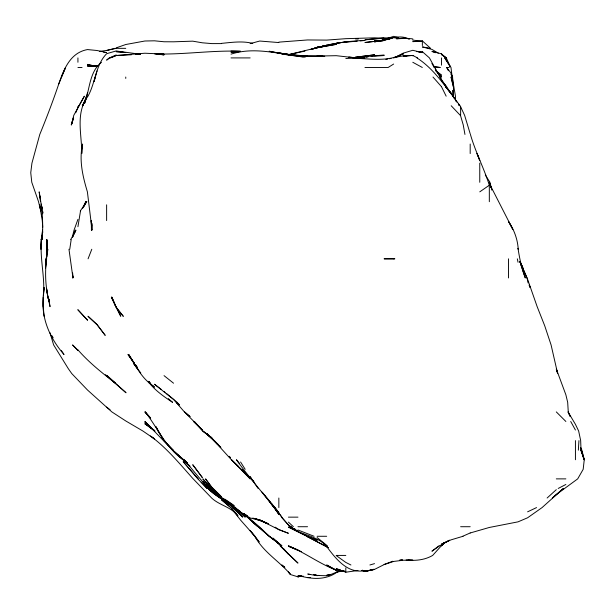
<?xml version="1.0" encoding="UTF-8"?>
<svg xmlns="http://www.w3.org/2000/svg" width="615" height="615" viewBox="0 0 615 615"><rect width="100%" height="100%" fill="white"/><g stroke="black" fill="none" stroke-linecap="round" stroke-linejoin="round"><path stroke-width="0.92" d="M46.333 264.565L46.986 239.689L46.74 256.916M44.057 316.233L43.258 306.662L43.35 297.099C40.951 318.37 50.23 338.811 64.022 354.501L61.408 350.612M384.091 40.106L384.114 38.776L389.833 38.153M453.263 96.178L453.586 86.607L451.056 77.044L453.186 86.607L452.579 77.044L451.056 74.015L452.04 76.283M578.354 450.172L578.946 440.609M72.854 276.05L72.708 277.965L72.524 273.175M47.363 254.041L47.778 249.26L46.125 258.823L45.51 268.394L46.525 258.823C44.81 272.968 45.379 287.866 49.223 301.65L47.985 297.099L50.038 306.662L48.823 298.844M91.912 224.906L91.404 230.125L91.866 223.429L91.451 230.125L91.258 220.554L92.058 230.125L87.392 191.857C82.748 176.313 78.874 160.223 82.602 144.018L81.749 153.581C81.895 134.293 75.168 113.122 87.991 96.178C95.563 82.648 95.456 65.159 106.626 53.705L116.197 50.922L125.76 52.583L116.197 51.66L125.76 52.26L140.112 54.251L136.284 54.428M470.191 532.982L489.325 527.462L518.03 521.851L527.601 517.776L542.069 507.583L563.394 488.448L552.393 498.012L556.298 494.56L577.693 478.877L583.181 469.314L584.25 459.743L580.821 448.435M77.928 226.727L80.504 210.991M69.756 249.26L71.171 239.689M42.135 235.345C38.668 255.171 45.226 275.174 43.473 295.185L43.965 287.528L43.173 297.099L43.25 306.662M42.458 233.6L42.781 231.863M42.166 235.345L41.251 239.689L42.166 235.345L41.328 239.689L40.921 249.26L41.251 239.689L42.558 230.125L42.081 239.689C43.627 223.614 42.043 207.67 39.168 191.857L40.436 201.42M72.37 237.083L74.046 230.125L77.928 219.378M95.187 77.044L94.126 81.395L97.062 70.909M87.491 92.765L84.701 103.136C89.79 89.621 89.336 71.655 101.475 62.3M73.477 117.926L71.425 124.883L73.777 115.312L84.378 96.178L77.928 107.556L78.712 105.749L75.73 112.768M73.431 117.926L71.255 124.883L72.793 120.532M42.75 227.25L42.266 220.554L39.652 204.78L40.828 210.991L38.445 201.42L31.78 182.286L30.75 172.715L31.934 163.152L39.783 134.447C46.602 117.742 53.036 100.968 58.794 83.871C63.822 69.272 70.218 52.667 87.491 49.569L97.062 50.507L106.626 52.559L103.758 52.313M58.794 83.871L65.597 67.473L61.362 77.044M73.085 236.214L75.445 230.125L72.67 237.083M88.068 258.823L91.789 249.26M86.5 96.178L82.741 105.749L84.67 101.759M74.353 233.6L75.914 230.125L70.671 239.689M83.579 206.64L85.969 201.42L82.479 208.6M85.669 99.369L82.302 105.749L84.662 101.613M83.602 207.001L86.807 201.42L80.296 210.991M77.928 107.148L78.851 105.749M443.284 543.645L432.676 555.422C424.634 560.119 415.194 560.988 406.092 559.927M443.184 543.645L441.493 545.851L444.837 542.438M337.543 571.712C329.302 578.254 317.624 579.591 307.546 577.493L310.414 577.485M444.168 542.561L441.493 545.075L444.222 542.561M547.127 498.012L556.298 489.655M109.439 57.91L106.626 60.139L109.447 57.91L116.197 54.904M438.956 545.851L431.922 551.209L439.541 545.851L449.465 540.301M479.762 191.857L489.325 185.223C483.905 167.972 475.387 151.882 470.421 134.447M393.654 64.037L388.157 67.473L364.949 67.473M394.984 57.479L403.217 53.159L412.788 50.284L422.359 52.613L422.359 51.668L416.616 51.614M558.205 488.448L565.869 484.482M449.465 540.193L441.493 544.114L451.056 539.847L463.034 536.28M527.601 511.826L536.564 507.583M395.184 57.533L402.418 54.112M337.12 572.05L339.726 570.851M317.109 575.317L313.542 574.556L317.109 575.471L326.68 575.748L330.524 574.556L326.68 575.271L330.701 574.556L339.726 570.835M462.711 536.28L470.191 532.959M345.815 58.54C364.595 57.011 384.913 63.491 402.348 54.112M384.083 564.462L392.785 561.226M116.197 47.862L125.76 44.511L144.902 41.005L154.465 40.813L164.036 41.759L173.599 41.805L192.733 41.159L202.304 42.796L211.868 43.604L221.438 43.596M398.743 37.661L393.654 36.331L386.397 38.776L384.083 40.121L374.52 41.897L390.025 38.776L374.52 41.597C385.851 41.282 397.367 33.525 408.498 38.776M393.654 57.91L398.005 56.442M336.251 43.281L345.815 41.905L355.385 41.436C340.333 41.72 325.512 45.095 311.144 49.415C328.564 43.98 346.714 40.982 364.949 40.482L360.167 40.859M393.654 57.741L398.874 56.073M384.083 40.313L392.77 38.007M369.892 564.985L374.52 563.632M311.175 49.384L314.811 48.339M250.144 43.634L259.707 41.036L278.841 42.558M336.251 572.427L342.34 570.82M408.006 559.965L412.788 560.188L403.217 560.242L393.654 561.441L384.083 564.616L374.52 569.405L364.949 571.458L362.343 570.42L364.949 571.473L373.651 569.244M317.109 47.593L326.68 45.287L314.127 48.339L326.68 45.533L317.986 47.655M315.249 48.339L317.109 47.87M99.668 51.383L106.626 50.453L115.136 48.339M290.511 574.556L288.412 571.981L290.511 574.556L297.975 576.847L301.458 576.017M304.932 51.099L288.412 54.681L317.109 47.67L336.251 44.357L317.109 47.67L322.329 46.732M297.975 576.847L301.458 575.932M106.626 50.453L116.197 48.339L125.76 48.339M231.009 54.135C254.933 46.425 279.256 54.205 303.195 56.918M357.992 570.482L345.815 572.211L336.251 568.721L340.595 569.99M318.785 575.356L317.109 575.678L307.546 574.01M385.828 59.409L387.565 59.078M389.303 58.74L391.04 58.41M393.654 57.564L403.217 55.888L412.788 55.458L417.508 57.91M353.64 41.513L357.3 41.09M357.992 57.556L374.52 55.711L384.083 55.535L371.037 56.226M366.686 56.834L368.431 56.603L365.817 56.903L368.431 56.565M358.86 57.464L364.949 56.68L355.385 57.572L348.682 57.287L362.466 57.91M383.214 40.421L364.949 42.512L384.083 40.175L374.52 41.282L378.348 41.051M297.975 576.716L303.195 576.094M324.943 46.156L317.109 47.078L324.943 46.21M221.438 43.381C231.763 42.389 242.587 40.767 252.75 43.419M389.825 38.315L384.083 38.776L384.083 39.506M374.52 55.788L384.083 55.012M278.841 42.135L307.546 39.952L326.68 40.098L345.815 38.676L374.52 37.83L384.083 38.245L381.269 38.422M403.217 56.188L412.788 55.458L403.217 55.781L407.045 55.811M438.303 53.136L431.922 49.392L422.359 46.948L430.592 48.339L422.359 40.913L412.788 41.62L422.359 41.297L412.788 40.09L412.788 38.876M379.394 38.537L364.949 39.806L384.083 37.884L389.825 37.961M381.215 40.882L383.13 40.767L374.52 40.751L383.13 40.49M97.062 65.621L87.491 66.136L97.062 66.043L87.491 65.205L87.491 64.36M231.009 51.076L240.573 51.276C212.436 50.13 184.508 54.674 156.379 53.966L164.036 54.166L154.465 53.69L164.036 54.896L154.465 53.659L144.902 53.228L116.197 55.481L110.316 57.91L116.197 55.55L131.502 54.75M364.949 570.559C347.652 574.202 335.744 558.704 326.68 546.535M310.414 577.608L307.546 577.67L297.975 575.625L299.889 575.617M353.471 57.502L364.949 57.91M138.198 54.428L140.112 54.412L135.331 53.966L140.112 54.389M231.009 57.91L250.144 57.91M435.405 52.721L431.922 51.422L441.493 53.82L441.493 54.489L446.313 57.91L450.234 66.605M77.928 67.473L82.049 67.473M448.42 70.74L446.667 67.473L449.227 67.473M441.424 86.607L432.983 77.044M570.036 416.255L568.037 411.904L575.432 424.335L578.654 431.038L580.668 440.609L581.029 450.172L584.25 459.743L581.882 450.172L580.721 447.566M556.298 478.877L565.869 478.877M288.412 517.146L297.975 517.146M297.975 526.717L307.546 526.717M460.627 526.717L470.191 526.717M317.109 536.28L326.68 536.28M336.251 555.422L345.815 555.422M348.682 57.349L355.385 57.533M324.766 56.265L317.109 55.927L321.899 56.265M355.385 38.876L358.253 39.029M300.85 55.827L307.546 56.188L288.412 54.381L269.278 51.445M304.679 56.864L297.975 56.442L336.251 55.688L355.385 57.833M412.027 38.776L403.217 38.138L396.483 38.776L405.093 38.414M305.632 56.903L288.412 55.135L269.278 51.183M322.852 56.265L297.975 55.519L279.71 53.405L282.323 53.766M418.877 52.244L422.359 52.613M288.412 54.581L292.763 55.073M294.5 55.273L297.975 55.665M344.946 571.404L336.251 570.374L326.68 564.985L336.251 570.12C319.469 563.786 305.032 552.616 288.412 545.851L301.458 551.709M87.491 65.205L94.449 66.066M396.26 37.876L393.654 37.538L395.522 37.846M361.474 570.451L364.949 570.912M284.061 54.005L287.543 54.466M308.369 574.149L310.006 574.418M95.325 66.066L87.491 64.598L95.325 66.089M407.906 38.776L409.536 39.122M255.617 518.745L268.409 523.888L259.707 520.351L250.144 517.945L240.573 512.08L231.009 503.747L221.438 497.343L212.39 488.448L205.579 478.877L211.868 487.226L220.793 495.998M342.34 570.489L344.946 571.25M252.75 518.022L259.707 520.359M314.081 536.28L297.975 529.992M362.343 570.251L364.949 571.25M297.975 549.948L288.412 546.243L297.975 550.302M264.927 522.127L259.707 520.082L267.533 523.48M255.617 518.776L259.707 520.405L257.347 519.183M362.343 570.397L364.949 571.458M267.533 523.457L259.707 519.959L278.841 529.638L288.412 533.282L278.841 529.584L275.197 527.193M328.418 547.727L307.546 536.757L328.272 547.55M350.919 564.985L345.815 562.425L336.251 555.576M412.788 62.276L422.297 67.473M292.171 527.639L289.111 525.564L292.179 527.639M223.829 499.903L220.8 498.012C205.771 487.926 195.839 472.827 183.831 459.743L187.26 462.98M225.428 500.848L227.02 501.786M231.009 505.169L233.9 507.583L221.438 498.012L211.868 489.002L221.438 497.128L211.206 488.448L202.789 478.877L221.438 498.458L231.009 505.668L240.573 511.703C228.057 503.977 215.888 495.006 205.833 484.289L211.868 490.57L209.83 488.448M234.269 505.561L224.736 499.119M216.088 494.56L221.438 498.734C214.074 494.36 207.155 489.117 202.858 481.53C209.707 493.845 223.537 498.942 233.9 507.583M233.838 507.583L250.144 519.014L259.707 527.04L269.278 536.334L281.924 545.851L272.945 538.133M222.907 499.096L225.121 500.595L222.907 499.049M441.493 54.489L446.313 57.91M155.072 431.038L144.902 423.773L154.465 430.661L144.902 422.666L154.465 430.8L144.902 421.475L173.599 451.095L183.17 459.397L172.946 450.172M416.962 57.91C435.351 69.833 446.798 88.921 460.12 105.749L464.609 115.312L470.191 133.755M245.754 514.924L247.238 516.039M326.065 545.851C316.402 535.196 300.935 535.419 290.142 526.717L297.975 531.298L290.034 526.717L281.524 517.146L288.412 524.979M164.036 391.586L165.066 392.378M161.092 389.318L154.465 384.214L173.599 399.489L184.377 411.904L202.304 429.916M221.4 498.012L211.868 488.81L221.023 498.012L211.868 490.409M106.626 407.076L110.077 409.759M166.311 393.346L177.135 402.341M164.036 375.634L173.545 383.207M245.754 514.801L247.238 515.977M435.605 70.525L441.493 75.261L435.605 70.471M317.109 537.533L327.434 545.851M239.873 512.157L231.009 505.092L245.231 517.146L241.903 513.986M215.388 493.983L220.316 498.012M105.319 374.72L126.044 392.77L106.626 375.265L115.497 383.207C102.182 373.059 88.975 362.489 77.928 349.858M152.259 437.157L154.465 438.972L142.918 431.038L125.76 420.952L111.845 411.904L87.491 390.002L71.809 373.636L68.357 368.746L53.636 344.93L49.976 332.73M189.989 416.509L184.485 411.904L189.989 416.57M206.379 433.383L211.868 438.072L217.818 444.461M244.001 513.625L246.738 515.977M226.251 501.502L231.009 505.568L228.895 503.677M179.057 404.693L176.313 402.341L179.057 404.893M244.001 513.571L245.37 514.763M168.31 398.597L172.584 402.341C163.698 396.537 154.903 390.287 148.346 381.8L154.465 387.143L152.566 385.451M187.175 462.795L183.693 459.743L187.175 462.98M422.359 51.668L429.424 57.91L441.493 79.773M150.368 435.927C166.665 447.897 179.372 463.418 192.733 478.385L211.868 498.235C219.77 505.469 231.263 506.96 237.805 515.847M240.573 514.755L232.539 507.583L242.602 517.146L241.08 515.347M441.493 53.82L446.013 57.91M206.379 433.537L211.868 438.533M190.004 466.109L173.599 451.249L183.17 459.743C165.835 447.766 157.694 428.009 145.209 411.904L150.521 418.054M243.794 513.571L250.144 519.529L245.754 515.278M288.412 522.104L293.378 526.717M205.694 432.968L217.718 444.461M243.986 513.956L257.985 526.717L243.932 513.956M218.117 444.368L214.135 440.609L220.777 447.466M238.612 466.601L231.009 459.344L211.868 438.287M253.734 481.414L231.432 459.743L250.144 478.877L241.626 469.314M201.635 429.224L193.633 421.475L202.304 430.062L194.286 421.475L202.681 431.038L211.868 437.842L202.858 431.038L211.868 438.334L220.785 447.466M272.945 538.194L278.841 543.921M253.887 481.414L246.807 474.542M77.928 350.181L72.57 344.93L77.928 350.527M241.48 469.314L244.147 471.928M440.217 75.768L441.493 77.044L435.935 70.418M556.298 411.904L565.869 421.475M275.681 540.762L288.412 554.1L297.975 563.094L280.194 545.851L288.412 554.1L283.538 548.603M148.753 381.877L150.037 383.207M290.588 574.556C279.325 561.134 263.312 552.185 254.871 536.28L259.169 541.969L250.144 530.561L254.925 536.28L240.573 520.113L231.009 507.836L221.438 499.734L230.833 507.583L237.913 515.701M451.187 105.749L460.251 115.312M177.735 402.979L179.549 404.893M150.629 418.054L144.902 411.904L150.406 418.054M229.111 456.33L230.371 457.698M262.605 492.792L275.013 507.583L281.816 517.146C267.171 497.627 250.582 479.685 236.444 459.743L239.396 463.333M266.618 498.012L269.278 501.01M148.407 381.877L149.576 383.207C140.166 375.642 135.131 364.434 128.743 354.501L134.6 364.065L127.981 354.501L134.531 363.334M201.143 482.168L207.094 488.448L197.83 478.877L183.17 461.665L198.245 478.877M229.226 456.33L230.41 457.698M203.504 482.152L208.885 488.448L204.095 482.79M148.346 381.792L149.499 383.207M447.105 88.729L445.414 86.607L451.056 92.719L455.723 100.168M448.235 90.136L449.926 92.258M446.667 67.473L451.056 73.139L452.11 76.26M435.743 70.418L440.878 77.044L435.212 68.949M140.75 372.928L133.909 364.065L138.583 370.053M458.367 104.273L459.474 105.749L458.452 104.273M261.936 492.046L278.841 513.341L269.278 501.44L278.841 513.679L274.344 507.583L278.841 514.44L274.344 507.583M439.787 77.044L446.206 86.607L441.493 80.519L446.552 86.607L450.557 92.88M275.013 507.583L278.841 512.81M135.331 364.434L136.968 366.74M452.801 96.178L454.339 98.385M455.369 99.861L456.907 102.067M251.458 478.877L250.144 476.633L258.1 488.448M485.312 174.998L489.94 182.286L491.823 190.112M240.573 461.996L245.177 469.314M51.683 335.367L53.167 337.758M450.134 66.681L444.745 57.91L450.98 67.473L452.056 76.137M431.922 63.445L434.182 67.473M570.712 421.475L575.432 430.023M512.779 229.334L508.459 221.431C514.086 229.687 517.63 239.258 518.237 249.26L518.03 248.314C519.521 258.392 521.651 268.409 525.31 277.965L520.605 264.043M512.779 229.303L489.325 183.431M441.493 86.73L446.152 96.178M520.413 262.813L527.601 279.333L537.164 306.662L544.721 325.796L551.086 344.93L557.659 373.636L556.298 368.954L565.869 394.776L567.683 402.341L568.268 411.904L570.159 416.255M524.68 273.614L519.829 261.437L527.047 277.965L528.124 282.962M519.936 261.437L523.027 268.394L520.021 261.437M520.444 263.174L522.758 268.394L519.844 261.437M477.009 153.581L479.762 160.5L477.063 153.581M580.829 450.172L584.25 459.743M460.627 115.928L463.226 124.883L464.955 134.447M581.29 450.172L583.796 458.875M39.652 195.432L40.198 197.999M517.323 258.823L518.03 262.236M41.805 206.64L42.12 208.377M452.317 77.913L455.469 96.178L455.584 100.96M41.274 204.034L42.135 209.246M42.735 213.859L42.52 210.991L42.796 212.729M41.735 206.64L42.151 209.246M68.972 249.26L72.962 277.965L72.647 273.175M42.596 210.991L42.719 212.905M46.21 264.565L45.948 258.823L46.402 264.565L46.94 249.26L46.602 239.689L46.748 256.916M575.432 440.609L575.432 459.743M508.459 258.823L508.459 277.965M489.325 185.223L489.325 201.705M479.762 163.152L479.762 182.286M470.191 144.018L470.191 153.581M460.627 106.687L460.627 115.312M441.493 57.91L441.493 65.167M422.359 40.913L422.359 45.548M412.788 55.396L412.788 55.865M403.217 53.313L403.217 54.443M345.815 567.899L345.815 570.989M345.815 571.504L345.815 572.211M278.841 498.012L278.841 507.583M125.76 77.044L125.76 78.42M106.626 204.818L106.626 220.554M77.928 57.91L77.928 62.253M43.68 287.528L43.465 295.185L43.727 287.528M374.52 569.336L364.949 571.358L362.343 570.336L364.949 571.358L374.52 569.405M374.52 54.82L355.385 57.226L374.52 54.82M384.083 40.121L374.52 41.52L384.083 40.121M402.348 559.911L399.742 560.211L402.348 559.911M240.573 51.491L231.009 52.237L240.573 51.529M393.654 258.792L384.083 258.823L394.861 258.823L393.654 258.792M140.112 54.312L135.331 53.982L140.112 54.335M355.385 57.895L352.51 57.656L355.385 57.895M440.094 67.473L433.736 66.666L440.094 67.473M288.412 54.474L278.841 52.952L288.412 54.474M317.109 540.147L307.546 536.557L288.412 527.047L307.546 536.495L317.109 540.147M295.492 529.492L293.832 528.569L295.492 529.492M278.841 543.529L269.278 536.334L250.144 519.767L269.278 536.28L278.841 543.529M284.745 567.307L281.816 564.985L284.768 567.307M207.855 434.667L206.509 433.46L207.855 434.667M97.062 324.528L87.976 316.233L97.062 324.766L105.227 335.367L97.062 324.528M87.491 320.138L77.928 309.814L87.491 320.138M149.914 382.584L148.661 381.338L149.914 382.568M173.153 450.172L163.859 440.609L156.033 426.756L158.017 431.038L164.036 440.609L173.153 450.172M123.231 316.233L116.197 307.585L111.838 297.099L115.835 306.662L111.361 297.099L120.74 316.233L116.197 307.269L123.231 316.233M196.231 469.314L192.733 464.717L202.304 477.524L196.231 469.314M272.66 505.284L271.53 503.747L272.653 505.284M137.414 367.87L135.331 364.987L137.414 367.87M49.223 300.566L47.77 297.099L46.54 288.397L47.862 297.099L49.223 300.566M530.168 287.528L529.2 285.083L530.168 287.528M490.931 187.506L489.325 182.286L490.916 187.506M453.37 96.178L452.94 90.436L453.37 96.178M452.571 83.74L452.371 77.044L452.571 83.74"/></g></svg>
